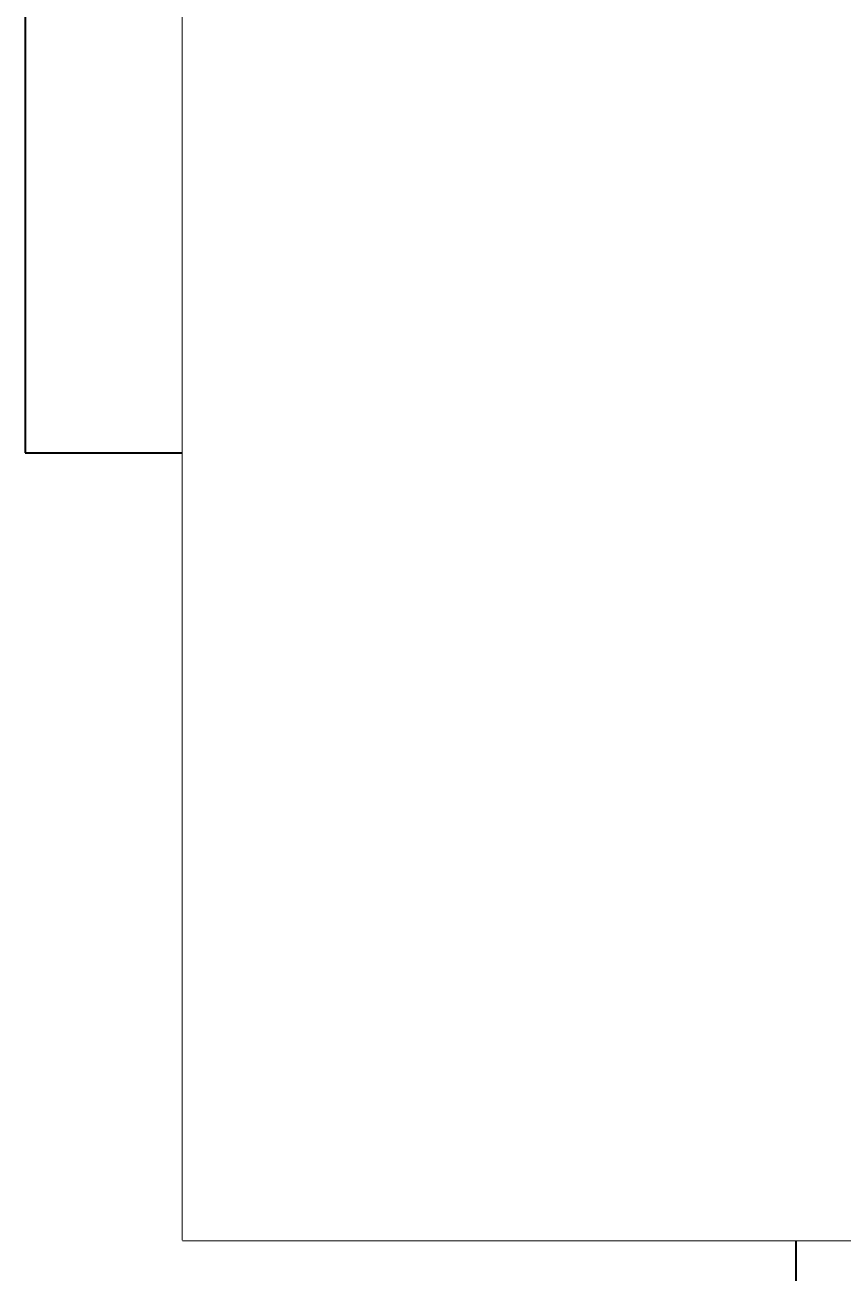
# Model space of a CAD drawing. Header units: millimetres. Extents: x -115 to 1965, y -2092 to 74.
# Drawn here: x 95 to 120.97, y -823.79 to -783.93 of the extents above; entities that cross this region are included whole.
import ezdxf
from ezdxf.enums import TextEntityAlignment as Align

# ---------------------------------------------------------------- set-up
doc = ezdxf.new("R2010")
doc.units = ezdxf.units.MM
doc.set_wipeout_variables(frame=1)
for name, color, linetype in [('Enclosure', 7, 'Continuous'), ('Serigraph', 7, 'Continuous'), ('SXL_DEV', 7, 'Continuous'), ('SXL_RAIL', 8, 'Continuous')]:
    doc.layers.add(name, color=color, linetype=linetype)
doc.styles.add('Arial Rounded', font='')
doc.styles.get('Arial Rounded').set_extended_font_data('Arial Rounded MT Bold')

# ---------------------------------------------------------------- blocks, each defined once
blk = doc.blocks.new('*U21')
at = {"ltscale": 2}
blk.add_lwpolyline([(0, 20), (0, -20), (610, -20), (610, 20), (0, 20)], dxfattribs=at)
blk = doc.blocks.new('ZIO-MB24_ENVOLVENTE')
at = {"layer": 'Enclosure'}
for p, q in [((0, 45), (0, -45)), ((15.786, -11.026), (15.786, -19.751)), ((16.393, -19.768), (16.392, -11.026)), ((211.6, -22.429), (0, -22.429)), ((9.504, -28.172), (9.504, -45)), ((190.547, -28.172), (9.504, -28.172)), ((9.504, -32.245), (190.547, -32.245)), ((0, -45), (211.6, -45))]:
    blk.add_line(p, q, dxfattribs=at)
at = {"layer": 'Enclosure', "lineweight": 25}
blk.add_line((16.393, -19.768), (15.786, -19.768), dxfattribs=at)
at = {"layer": 'Enclosure'}
for points in [[(15.389, -35.046), (19.959, -35.046)], [(15.389, -35.852), (19.959, -35.852)]]:
    blk.add_lwpolyline(points, dxfattribs=at)
for centre, radius in [((18.865, -11.026), 2.081), ((18.865, -11.026), 0.746), ((18.84, -17.383), 0.936), ((17.674, -35.449), 2.58), ((17.674, -35.449), 2.32)]:
    blk.add_circle(centre, radius, dxfattribs=at)
for radius, end in [(3.079, 179.9989), (2.472, 180.0034)]:
    blk.add_arc((18.865, -11.026), radius, 359.9989, end, dxfattribs=at)
blk = doc.blocks.new('ZIO-MB24_SERIGRAFIA')
at = {"layer": 'Serigraph'}
h = blk.add_hatch(color=256, dxfattribs=at)
h.dxf.hatch_style = 1
h.paths.add_polyline_path([(11.612, -8.964, 1), (10.899, -8.964, 1)])
h = blk.add_hatch(color=256, dxfattribs=at)
h.dxf.hatch_style = 1
h.paths.add_polyline_path([(15.326, -8.964, 1), (14.613, -8.964, 1)])
h = blk.add_hatch(color=256, dxfattribs=at)
h.dxf.hatch_style = 2
edge = h.paths.add_edge_path()
edge.add_spline(control_points=[(11.112, -10.259), (11.044, -10.259), (10.988, -10.299), (10.988, -10.348), (10.988, -10.348), (10.988, -10.348), (10.988, -10.348), (10.988, -10.348), (10.988, -10.704), (10.988, -10.704), (10.988, -10.752), (11.044, -10.792), (11.112, -10.792), (11.112, -10.792), (11.112, -10.792), (11.112, -10.792), (11.112, -10.792), (13.106, -10.792), (13.106, -10.792), (13.174, -10.792), (13.231, -10.752), (13.231, -10.704), (13.231, -10.704), (13.231, -10.704), (13.231, -10.704), (13.231, -10.704), (13.231, -10.348), (13.231, -10.348), (13.231, -10.299), (13.174, -10.259), (13.106, -10.259), (13.106, -10.259), (13.106, -10.259), (13.106, -10.259), (13.106, -10.259), (11.112, -10.259), (11.112, -10.259)], knot_values=[0, 0, 0, 0, 1, 1, 1, 2, 2, 2, 3, 3, 3, 4, 4, 4, 5, 5, 5, 6, 6, 6, 7, 7, 7, 8, 8, 8, 9, 9, 9, 10, 10, 10, 11, 11, 11, 12, 12, 12, 12], degree=3, periodic=0)
h = blk.add_hatch(color=256, dxfattribs=at)
h.dxf.hatch_style = 2
edge = h.paths.add_edge_path()
edge.add_spline(control_points=[(15.195, -11.336), (15.195, -11.336), (14.478, -10.302), (14.478, -10.302), (14.439, -10.246), (14.376, -10.246), (14.338, -10.302), (14.338, -10.302), (13.62, -11.336), (13.62, -11.336), (13.585, -11.387), (13.597, -11.429), (13.645, -11.436), (13.645, -11.436), (14.024, -11.436), (14.024, -11.436), (14.024, -11.436), (14.024, -12.118), (14.024, -12.118), (14.024, -12.157), (14.082, -12.189), (14.152, -12.189), (14.152, -12.189), (14.663, -12.189), (14.663, -12.189), (14.733, -12.189), (14.791, -12.157), (14.791, -12.118), (14.791, -12.118), (14.791, -11.436), (14.791, -11.436), (14.791, -11.436), (15.17, -11.436), (15.17, -11.436), (15.218, -11.429), (15.23, -11.387), (15.195, -11.336)], knot_values=[0, 0, 0, 0, 1, 1, 1, 2, 2, 2, 3, 3, 3, 4, 4, 4, 5, 5, 5, 6, 6, 6, 7, 7, 7, 8, 8, 8, 9, 9, 9, 10, 10, 10, 11, 11, 11, 12, 12, 12, 12], degree=3, periodic=0)
h = blk.add_hatch(color=256, dxfattribs=at)
h.dxf.hatch_style = 2
edge = h.paths.add_edge_path()
edge.add_spline(control_points=[(11.112, -10.998), (11.044, -10.998), (10.988, -11.038), (10.988, -11.087), (10.988, -11.087), (10.988, -11.087), (10.988, -11.087), (10.988, -11.087), (10.988, -11.442), (10.988, -11.442), (10.988, -11.491), (11.044, -11.531), (11.112, -11.531), (11.112, -11.531), (11.112, -11.531), (11.112, -11.531), (11.112, -11.531), (13.106, -11.531), (13.106, -11.531), (13.174, -11.531), (13.231, -11.491), (13.231, -11.442), (13.231, -11.442), (13.231, -11.442), (13.231, -11.442), (13.231, -11.442), (13.231, -11.087), (13.231, -11.087), (13.231, -11.038), (13.174, -10.998), (13.106, -10.998), (13.106, -10.998), (13.106, -10.998), (13.106, -10.998), (13.106, -10.998), (11.112, -10.998), (11.112, -10.998)], knot_values=[0, 0, 0, 0, 1, 1, 1, 2, 2, 2, 3, 3, 3, 4, 4, 4, 5, 5, 5, 6, 6, 6, 7, 7, 7, 8, 8, 8, 9, 9, 9, 10, 10, 10, 11, 11, 11, 12, 12, 12, 12], degree=3, periodic=0)
h = blk.add_hatch(color=256, dxfattribs=at)
h.dxf.hatch_style = 2
edge = h.paths.add_edge_path()
edge.add_spline(control_points=[(11.112, -11.736), (11.044, -11.736), (10.988, -11.776), (10.988, -11.825), (10.988, -11.825), (10.988, -11.825), (10.988, -11.825), (10.988, -11.825), (10.988, -12.18), (10.988, -12.18), (10.988, -12.229), (11.044, -12.269), (11.112, -12.269), (11.112, -12.269), (11.112, -12.269), (11.112, -12.269), (11.112, -12.269), (13.106, -12.269), (13.106, -12.269), (13.174, -12.269), (13.231, -12.229), (13.231, -12.18), (13.231, -12.18), (13.231, -12.18), (13.231, -12.18), (13.231, -12.18), (13.231, -11.825), (13.231, -11.825), (13.231, -11.776), (13.174, -11.736), (13.106, -11.736), (13.106, -11.736), (13.106, -11.736), (13.106, -11.736), (13.106, -11.736), (11.112, -11.736), (11.112, -11.736)], knot_values=[0, 0, 0, 0, 1, 1, 1, 2, 2, 2, 3, 3, 3, 4, 4, 4, 5, 5, 5, 6, 6, 6, 7, 7, 7, 8, 8, 8, 9, 9, 9, 10, 10, 10, 11, 11, 11, 12, 12, 12, 12], degree=3, periodic=0)
h = blk.add_hatch(color=256, dxfattribs=at)
h.dxf.hatch_style = 2
edge = h.paths.add_edge_path()
edge.add_spline(control_points=[(15.195, -13.632), (15.195, -13.632), (14.478, -12.598), (14.478, -12.598), (14.439, -12.542), (14.376, -12.542), (14.338, -12.598), (14.338, -12.598), (13.62, -13.632), (13.62, -13.632), (13.585, -13.683), (13.597, -13.726), (13.645, -13.732), (13.645, -13.732), (14.024, -13.732), (14.024, -13.732), (14.024, -13.732), (14.024, -14.415), (14.024, -14.415), (14.024, -14.454), (14.082, -14.485), (14.152, -14.485), (14.152, -14.485), (14.663, -14.485), (14.663, -14.485), (14.733, -14.485), (14.791, -14.454), (14.791, -14.415), (14.791, -14.415), (14.791, -13.732), (14.791, -13.732), (14.791, -13.732), (15.17, -13.732), (15.17, -13.732), (15.218, -13.726), (15.23, -13.683), (15.195, -13.632)], knot_values=[0, 0, 0, 0, 1, 1, 1, 2, 2, 2, 3, 3, 3, 4, 4, 4, 5, 5, 5, 6, 6, 6, 7, 7, 7, 8, 8, 8, 9, 9, 9, 10, 10, 10, 11, 11, 11, 12, 12, 12, 12], degree=3, periodic=0)
h = blk.add_hatch(color=256, dxfattribs=at)
h.dxf.hatch_style = 2
edge = h.paths.add_edge_path()
edge.add_spline(control_points=[(12.948, -17.694), (12.845, -17.847), (12.781, -18.021), (12.771, -18.18), (12.768, -18.226), (12.773, -18.276), (12.777, -18.329), (12.788, -18.467), (12.802, -18.622), (12.671, -18.75), (12.606, -18.813), (12.52, -18.845), (12.417, -18.845), (12.238, -18.845), (12.048, -18.748), (11.952, -18.691), (11.762, -18.576), (11.602, -18.404), (11.473, -18.249), (11.255, -17.992), (11.19, -17.689), (11.297, -17.421), (11.332, -17.331), (11.394, -17.236), (11.465, -17.163), (11.683, -16.938), (11.985, -16.892), (12.201, -16.892), (12.296, -16.892), (12.392, -16.901), (12.489, -16.919), (12.56, -16.933), (12.625, -16.948), (12.685, -16.966), (12.685, -16.966), (12.561, -17.204), (12.661, -17.406), (12.752, -17.588), (12.948, -17.694), (12.948, -17.694)], knot_values=[0, 0, 0, 0, 1, 1, 1, 2, 2, 2, 3, 3, 3, 4, 4, 4, 5, 5, 5, 6, 6, 6, 7, 7, 7, 8, 8, 8, 9, 9, 9, 10, 10, 10, 11, 11, 11, 12, 12, 12, 13, 13, 13, 13], degree=3, periodic=0)
at = {"layer": 'Serigraph', "lineweight": 9}
for p, q in [((16.754, -6.79), (10.492, -6.79)), ((10.492, -19.768), (10.492, -6.79)), ((10.492, -19.768), (15.654, -19.768))]:
    blk.add_line(p, q, dxfattribs=at)
at = {"layer": 'Serigraph', "lineweight": 18}
for p, q in [((13.895, -7.881), (12.834, -8.942)), ((12.756, -8.954), (11.506, -8.954)), ((14.613, -8.964), (13.489, -8.964)), ((17.809, -41.133), (17.809, -38.595)), ((20.525, -42.732), (17.809, -41.133))]:
    blk.add_line(p, q, dxfattribs=at)
at = {"layer": 'Serigraph', "lineweight": 0}
for p, q in [((12.781, -16.83), (12.781, -16.83)), ((13.595, -17.107), (13.595, -17.107))]:
    blk.add_line(p, q, dxfattribs=at)
at = {"layer": 'Serigraph', "lineweight": 5}
for centre in [(11.256, -8.964), (14.969, -8.964)]:
    blk.add_circle(centre, 0.357, dxfattribs=at)
at = {"layer": 'Serigraph', "lineweight": 0}
for points in [[(11.112, -10.259), (11.044, -10.259), (10.988, -10.299), (10.988, -10.348)], [(10.988, -10.348), (10.988, -10.348), (10.988, -10.704), (10.988, -10.704)], [(13.106, -10.259), (13.106, -10.259), (11.112, -10.259), (11.112, -10.259)], [(13.231, -10.348), (13.231, -10.299), (13.174, -10.259), (13.106, -10.259)], [(13.231, -10.704), (13.231, -10.704), (13.231, -10.348), (13.231, -10.348)], [(10.988, -10.704), (10.988, -10.752), (11.044, -10.792), (11.112, -10.792)], [(13.106, -10.792), (13.174, -10.792), (13.231, -10.752), (13.231, -10.704)], [(11.112, -10.998), (11.044, -10.998), (10.988, -11.038), (10.988, -11.087)], [(10.988, -11.087), (10.988, -11.087), (10.988, -11.442), (10.988, -11.442)], [(11.112, -10.792), (11.112, -10.792), (13.106, -10.792), (13.106, -10.792)], [(13.106, -10.998), (13.106, -10.998), (11.112, -10.998), (11.112, -10.998)], [(13.231, -11.087), (13.231, -11.038), (13.174, -10.998), (13.106, -10.998)], [(13.231, -11.442), (13.231, -11.442), (13.231, -11.087), (13.231, -11.087)], [(10.988, -11.442), (10.988, -11.491), (11.044, -11.531), (11.112, -11.531)], [(11.112, -11.531), (11.112, -11.531), (13.106, -11.531), (13.106, -11.531)], [(13.106, -11.531), (13.174, -11.531), (13.231, -11.491), (13.231, -11.442)], [(11.112, -11.736), (11.044, -11.736), (10.988, -11.776), (10.988, -11.825)], [(10.988, -11.825), (10.988, -11.825), (10.988, -12.18), (10.988, -12.18)], [(13.106, -11.736), (13.106, -11.736), (11.112, -11.736), (11.112, -11.736)], [(13.231, -11.825), (13.231, -11.776), (13.174, -11.736), (13.106, -11.736)], [(13.231, -12.18), (13.231, -12.18), (13.231, -11.825), (13.231, -11.825)], [(10.988, -12.18), (10.988, -12.229), (11.044, -12.269), (11.112, -12.269)], [(11.112, -12.269), (11.112, -12.269), (13.106, -12.269), (13.106, -12.269)], [(13.106, -12.269), (13.174, -12.269), (13.231, -12.229), (13.231, -12.18)], [(12.489, -16.919), (12.56, -16.933), (12.625, -16.948), (12.685, -16.966)], [(12.685, -16.966), (12.685, -16.966), (12.561, -17.204), (12.661, -17.406)], [(11.473, -18.249), (11.255, -17.992), (11.19, -17.689), (11.297, -17.421)], [(11.297, -17.421), (11.332, -17.331), (11.394, -17.236), (11.465, -17.163)], [(12.661, -17.406), (12.752, -17.588), (12.948, -17.694), (12.948, -17.694)], [(12.948, -17.694), (12.845, -17.847), (12.781, -18.021), (12.771, -18.18)], [(11.952, -18.691), (11.762, -18.576), (11.602, -18.404), (11.473, -18.249)], [(12.777, -18.329), (12.788, -18.467), (12.802, -18.622), (12.671, -18.75)], [(12.771, -18.18), (12.768, -18.226), (12.773, -18.276), (12.777, -18.329)]]:
    blk.add_open_spline(points, degree=3, dxfattribs=at)
for points, knots in [([(15.195, -11.336), (15.195, -11.336), (14.478, -10.302), (14.478, -10.302), (14.439, -10.246), (14.376, -10.246), (14.338, -10.302), (14.338, -10.302), (13.62, -11.336), (13.62, -11.336), (13.585, -11.387), (13.597, -11.429), (13.645, -11.436), (13.645, -11.436), (14.024, -11.436), (14.024, -11.436), (14.024, -11.436), (14.024, -12.118), (14.024, -12.118), (14.024, -12.157), (14.082, -12.189), (14.152, -12.189), (14.152, -12.189), (14.663, -12.189), (14.663, -12.189), (14.733, -12.189), (14.791, -12.157), (14.791, -12.118), (14.791, -12.118), (14.791, -11.436), (14.791, -11.436), (14.791, -11.436), (15.17, -11.436), (15.17, -11.436), (15.218, -11.429), (15.23, -11.387), (15.195, -11.336)], [0, 0, 0, 0, 1, 1, 1, 2, 2, 2, 3, 3, 3, 4, 4, 4, 5, 5, 5, 6, 6, 6, 7, 7, 7, 8, 8, 8, 9, 9, 9, 10, 10, 10, 11, 11, 11, 12, 12, 12, 12]), ([(15.195, -13.632), (15.195, -13.632), (14.478, -12.598), (14.478, -12.598), (14.439, -12.542), (14.376, -12.542), (14.338, -12.598), (14.338, -12.598), (13.62, -13.632), (13.62, -13.632), (13.585, -13.683), (13.597, -13.726), (13.645, -13.732), (13.645, -13.732), (14.024, -13.732), (14.024, -13.732), (14.024, -13.732), (14.024, -14.415), (14.024, -14.415), (14.024, -14.454), (14.082, -14.485), (14.152, -14.485), (14.152, -14.485), (14.663, -14.485), (14.663, -14.485), (14.733, -14.485), (14.791, -14.454), (14.791, -14.415), (14.791, -14.415), (14.791, -13.732), (14.791, -13.732), (14.791, -13.732), (15.17, -13.732), (15.17, -13.732), (15.218, -13.726), (15.23, -13.683), (15.195, -13.632)], [0, 0, 0, 0, 1, 1, 1, 2, 2, 2, 3, 3, 3, 4, 4, 4, 5, 5, 5, 6, 6, 6, 7, 7, 7, 8, 8, 8, 9, 9, 9, 10, 10, 10, 11, 11, 11, 12, 12, 12, 12]), ([(12.781, -16.83), (12.701, -16.664), (12.581, -16.521), (12.448, -16.434), (12.409, -16.408), (12.363, -16.387), (12.316, -16.365), (12.191, -16.306), (12.048, -16.239), (12.006, -16.063), (11.982, -15.974), (11.998, -15.884), (12.048, -15.795), (12.139, -15.638), (12.317, -15.524), (12.416, -15.469), (12.61, -15.362), (12.839, -15.31), (13.037, -15.274), (13.369, -15.214), (13.664, -15.31), (13.843, -15.536), (13.903, -15.612), (13.954, -15.712), (13.982, -15.811), (14.067, -16.113), (13.957, -16.397), (13.85, -16.584), (13.802, -16.666), (13.745, -16.745), (13.682, -16.819), (13.633, -16.875), (13.588, -16.923), (13.543, -16.966)], [0, 0, 0, 0, 1, 1, 1, 2, 2, 2, 3, 3, 3, 4, 4, 4, 5, 5, 5, 6, 6, 6, 7, 7, 7, 8, 8, 8, 9, 9, 9, 10, 10, 10, 11, 11, 11, 11]), ([(13.599, -17.204), (13.599, -17.475), (13.379, -17.693), (13.108, -17.693), (12.837, -17.693), (12.617, -17.475), (12.617, -17.204), (12.617, -16.932), (12.837, -16.713), (13.108, -16.713), (13.379, -16.713), (13.599, -16.932), (13.599, -17.204)], [0, 0, 0, 0, 1, 1, 1, 2, 2, 2, 3, 3, 3, 4, 4, 4, 4]), ([(12.948, -17.673), (12.845, -17.827), (12.781, -18.001), (12.771, -18.16), (12.768, -18.206), (12.773, -18.257), (12.777, -18.308), (12.788, -18.447), (12.802, -18.602), (12.671, -18.729), (12.606, -18.794), (12.52, -18.826), (12.417, -18.826), (12.238, -18.826), (12.048, -18.728), (11.952, -18.67), (11.762, -18.556), (11.602, -18.384), (11.473, -18.229), (11.255, -17.972), (11.19, -17.669), (11.297, -17.4), (11.332, -17.31), (11.394, -17.216), (11.465, -17.143), (11.683, -16.918), (11.985, -16.872), (12.201, -16.872), (12.296, -16.872), (12.392, -16.88), (12.489, -16.898), (12.56, -16.912), (12.625, -16.928), (12.685, -16.945)], [0, 0, 0, 0, 1, 1, 1, 2, 2, 2, 3, 3, 3, 4, 4, 4, 5, 5, 5, 6, 6, 6, 7, 7, 7, 8, 8, 8, 9, 9, 9, 10, 10, 10, 11, 11, 11, 11]), ([(11.465, -17.163), (11.683, -16.938), (11.985, -16.892), (12.201, -16.892), (12.296, -16.892), (12.392, -16.901), (12.489, -16.919)], [8, 8, 8, 8, 9, 9, 9, 10, 10, 10, 10]), ([(13.595, -17.107), (13.779, -17.12), (13.963, -17.087), (14.105, -17.017), (14.147, -16.995), (14.188, -16.967), (14.231, -16.937), (14.344, -16.859), (14.473, -16.768), (14.648, -16.819), (14.736, -16.843), (14.806, -16.902), (14.858, -16.991), (14.947, -17.146), (14.958, -17.358), (14.956, -17.471), (14.952, -17.693), (14.882, -17.917), (14.814, -18.107), (14.7, -18.424), (14.47, -18.632), (14.185, -18.674), (14.088, -18.689), (13.976, -18.681), (13.877, -18.657), (13.574, -18.58), (13.382, -18.342), (13.274, -18.156), (13.227, -18.073), (13.187, -17.984), (13.154, -17.891), (13.13, -17.822), (13.111, -17.759), (13.096, -17.698)], [0, 0, 0, 0, 1, 1, 1, 2, 2, 2, 3, 3, 3, 4, 4, 4, 5, 5, 5, 6, 6, 6, 7, 7, 7, 8, 8, 8, 9, 9, 9, 10, 10, 10, 11, 11, 11, 11]), ([(12.671, -18.75), (12.606, -18.813), (12.52, -18.845), (12.417, -18.845), (12.238, -18.845), (12.048, -18.748), (11.952, -18.691)], [3, 3, 3, 3, 4, 4, 4, 5, 5, 5, 5])]:
    blk.add_open_spline(points, degree=3, knots=knots, dxfattribs=at)
at = {"layer": 'Serigraph'}
blk.add_text('13', height=1.7143, dxfattribs=at).set_placement((17.217, -20.763))
at = {"layer": 'Serigraph', "style": 'Arial Rounded'}
blk.add_text('G1', height=1.7525, dxfattribs=at).set_placement((19.407, -40.183))
at = {"layer": 'Serigraph', "insert": (1.346, -22.429), "char_height": 2.8, "attachment_point": 1, "rotation": 90}
blk.add_mtext_dynamic_manual_height_columns('\\pxqc;{\\fArial Rounded MT Bold|b0|i0|c0|p34;MAXinBOX 24}', width=45.00001, gutter_width=12.5, heights=[0], dxfattribs=at)
blk = doc.blocks.new('ZIO-MB24_ATT_DEF')
blk.add_line((19.472, -45), (19.472, -46.289))
at = {"layer": 'Enclosure'}
blk.add_blockref('ZIO-MB24_ENVOLVENTE', (0, 0), dxfattribs=at)
at = {"layer": 'Serigraph'}
blk.add_blockref('ZIO-MB24_SERIGRAFIA', (0, 0), dxfattribs=at)
at = {"color": 3}
blk.add_attdef('PHYSICAL_ADD.', text='', height=2.5, dxfattribs=at).set_placement((160.052, 28.959), align=Align.CENTER)
at = {"color": 3, "flags": 2}
blk.add_attdef('REFERENCE', text='', height=2.5, dxfattribs=at).set_placement((35.324, 28.944), align=Align.CENTER)
blk.add_wipeout([(0, 45), (211.6, 45), (211.6, -45), (0, -45)])

msp = doc.modelspace()

# ---------------------------------------------------------------- block references
at = {"layer": 'SXL_RAIL'}
msp.add_blockref('*U21', (95, -777.5), dxfattribs=at)

# ---------------------------------------------------------------- next in the draw order: block references
at = {"layer": 'SXL_DEV'}
msp.add_blockref('ZIO-MB24_ATT_DEF', (100, -777.5), dxfattribs=at)

doc.saveas('drawing.dxf')
